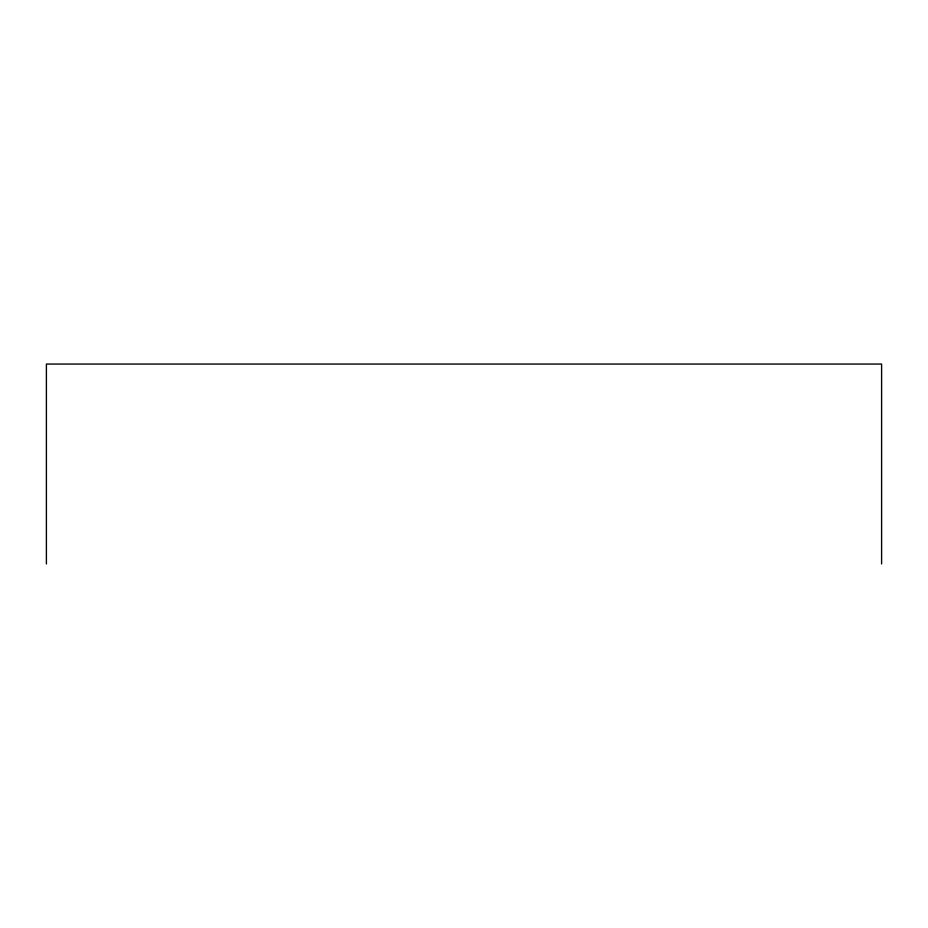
<?xml version="1.0" encoding="UTF-8"?>
<svg xmlns="http://www.w3.org/2000/svg" width="928" height="928" viewBox="0 0 928 928"><rect width="100%" height="100%" fill="white"/><g stroke="black" fill="none" stroke-linecap="round" stroke-linejoin="round"><path stroke-width="1.39" d="M881.6 563.946L881.6 364.054L46.4 364.054L46.4 563.946"/></g></svg>
